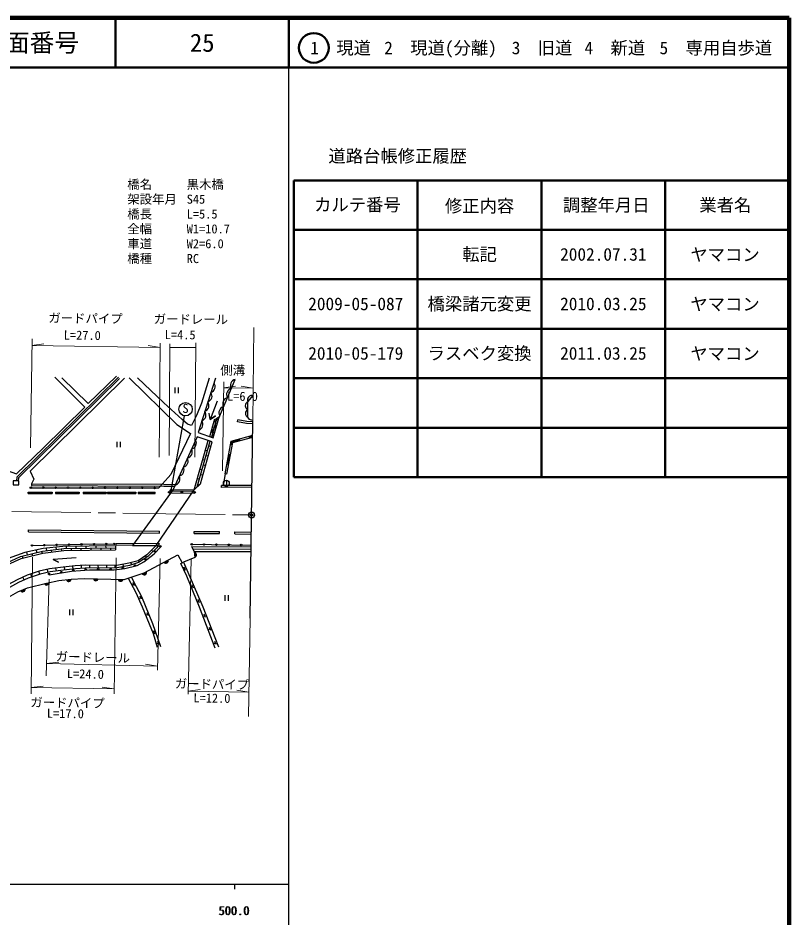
# Model space of a CAD drawing. Units: millimetres at full size, sheet at 1:1000; details may follow other scales. Extents: x 40000 to 680000, y 20000 to 380000.
# Drawn here: x 524282 to 680000, y 198357 to 380000 of the extents above; entities that cross this region are included whole.
import ezdxf
from ezdxf.enums import TextEntityAlignment as Align

# ---------------------------------------------------------------- set-up
doc = ezdxf.new("R2010")
doc.units = ezdxf.units.MM
doc.header["$LTSCALE"] = 1000
doc.header["$PDMODE"] = 32
doc.header["$PDSIZE"] = 500
doc.linetypes.add('CHAIN', pattern=[18.5, 12, -1.5, 3.5, -1.5])
for name, color, linetype, lineweight in [('M-BGD', 7, 'Continuous', 25), ('M-BGD-EXST', 7, 'Continuous', 25), ('M-BMK', 2, 'CHAIN', 13), ('M-BMK-OTRS', 5, 'Continuous', 25), ('M-BMK-SRVR', 3, 'Continuous', 25), ('M-STR-HTXT', 7, 'Continuous', 13), ('M-STR-STR1', 1, 'Continuous', 25), ('M-TTL', 2, 'Continuous', 140), ('M-TTL-BAND', 7, 'Continuous', 25), ('M-TTL-FRAM', 2, 'Continuous', 50), ('M-TTL-LINE', 7, 'Continuous', 50)]:
    doc.layers.add(name, color=color, linetype=linetype, lineweight=lineweight)
doc.layers.add('M-OTRS', color=6, linetype='Continuous')
doc.layers.add('M-TTL-TXT', color=7, linetype='Continuous')
doc.styles.add('ＭＳ ゴシック', font='')
doc.styles.get('ＭＳ ゴシック').set_extended_font_data('MS Gothic')

msp = doc.modelspace()

# ---------------------------------------------------------------- hatches: boundary and pattern name
at = {"layer": 'M-BGD'}
for points in [[(569118, 294617), (569027, 294951), (567369, 294497), (567238, 293794), (567578, 293730), (567670, 294220)], [(571679, 295317), (571684, 295678), (570956, 295479), (571047, 295144)], [(567212, 291764), (566872, 291827), (566506, 289861), (566846, 289798)], [(559987, 271021), (559859, 272004, -0.82183)], [(553761, 270035), (554634, 270504, -0.82183)], [(549320, 267752), (550262, 268060, -0.82183)], [(529593, 265722), (530553, 265966, -0.82183)], [(534046, 266490), (535031, 266595, -0.82183)], [(539509, 266727), (540500, 266703, -0.82183)], [(544508, 266607), (545498, 266583, -0.82183)], [(524814, 264287), (525730, 264663, -0.82183)]]:
    msp.add_hatch(color=256, dxfattribs=at).paths.add_polyline_path(points)
at = {"layer": 'M-BGD-EXST'}
msp.add_hatch(color=256, dxfattribs=at).paths.add_polyline_path([(555447, 284637, -1), (555008, 284398, -0.41421), (555108, 284737, -0.41421)])

# ---------------------------------------------------------------- linework, layer by layer
at = {"layer": 'M-BGD'}
for p, q in [((564817, 299148), (568115, 306978)), ((555987, 305347), (555987, 304229)), ((556653, 305347), (556653, 304229)), ((564369, 298916), (563363, 295307)), ((564518, 298097), (564169, 298197)), ((568627, 298396), (568698, 298793)), ((563900, 297234), (563537, 297337)), ((563971, 296174), (563631, 296270)), ((544272, 294374), (544272, 293256)), ((544939, 294374), (544939, 293256)), ((559850, 284687), (562671, 294642)), ((560481, 285298), (563086, 294511)), ((560481, 285298), (563086, 294511)), ((569118, 294617), (569027, 294951)), ((571047, 295144), (570956, 295479)), ((562122, 292705), (562542, 292586)), ((562814, 293549), (563220, 293434)), ((567578, 293730), (567238, 293794)), ((561577, 290781), (561998, 290662)), ((562270, 291624), (562681, 291508)), ((567212, 291764), (566872, 291827)), ((561032, 288857), (561454, 288737)), ((561726, 289700), (562141, 289582)), ((566846, 289798), (566506, 289861)), ((561181, 287775), (561601, 287656)), ((566140, 287895), (565740, 285531)), ((566480, 287832), (566140, 287895)), ((526980, 285885), (526979, 285509)), ((560486, 286932), (560909, 286813)), ((560637, 285851), (560958, 285760)), ((571540, 285569), (565403, 285529)), ((565405, 285159), (565403, 285529)), ((571535, 285199), (565405, 285159)), ((566360, 286592), (566360, 285392)), ((526336, 284190), (531170, 284188)), ((526336, 283905), (526336, 284190)), ((526336, 283905), (531170, 283904)), ((526873, 285094), (552703, 285047)), ((531170, 284188), (531170, 283904)), ((531889, 284188), (531889, 283904)), ((531889, 284188), (536650, 284187)), ((531889, 283904), (536650, 283903)), ((536650, 284187), (536650, 283903)), ((537430, 284187), (537430, 283902)), ((537430, 284187), (542117, 284185)), ((537430, 283902), (542117, 283901)), ((542117, 284185), (542117, 283901)), ((542364, 284185), (542364, 283901)), ((542364, 284185), (548077, 284184)), ((542364, 283901), (548077, 283899)), ((548077, 284184), (548077, 283899)), ((548566, 284183), (548566, 283899)), ((548566, 284183), (552002, 284182)), ((548566, 283899), (552001, 283898)), ((552001, 283898), (552002, 284182)), ((554795, 284036), (559958, 284026)), ((526432, 276199), (526437, 276599)), ((526432, 276199), (552875, 275908)), ((526437, 276599), (552880, 276308)), ((552875, 275908), (552880, 276308)), ((559880, 275869), (559881, 276269)), ((559881, 276269), (564998, 276258)), ((564997, 275858), (564998, 276258)), ((568048, 275782), (568053, 276182)), ((568053, 276182), (571405, 276135)), ((559880, 275869), (564997, 275858)), ((568048, 275782), (571399, 275735)), ((527939, 272496), (528063, 271985)), ((529957, 272864), (530022, 272372)), ((531014, 272504), (531069, 272085)), ((531948, 273062), (532005, 272635)), ((532996, 272766), (533052, 272348)), ((533988, 273208), (533992, 272840)), ((534992, 272849), (534996, 272427)), ((535988, 273238), (535992, 272859)), ((536992, 272868), (536996, 272446)), ((537988, 273267), (537992, 272877)), ((538992, 272887), (538996, 272465)), ((539988, 273297), (539992, 272896)), ((540992, 272905), (540995, 272483)), ((541988, 273326), (541991, 272915)), ((542991, 272924), (542995, 272502)), ((543987, 273356), (543995, 272511)), ((551508, 272176), (551229, 272472)), ((552189, 273408), (552677, 273405)), ((552189, 273408), (552677, 273405)), ((559338, 273193), (571363, 273161)), ((559338, 273193), (559831, 272222)), ((559361, 273665), (571367, 273493)), ((525148, 271276), (525248, 270866)), ((525984, 272069), (526120, 271513)), ((527091, 271749), (527191, 271338)), ((529035, 272221), (529134, 271811)), ((550241, 271048), (550028, 271363)), ((559831, 272222), (571349, 272191)), ((532038, 268268), (531956, 268872)), ((533724, 268488), (533664, 269094)), ((535416, 268655), (535355, 269262)), ((537111, 268772), (537076, 269381)), ((538810, 268831), (538801, 269424)), ((540510, 268857), (540501, 269419)), ((542209, 268882), (542201, 269415)), ((543909, 268908), (543902, 269411)), ((545589, 269144), (545502, 269632)), ((547246, 269507), (547101, 269952)), ((548832, 270097), (548638, 270384)), ((558121, 268386), (557826, 269021)), ((527093, 267071), (526904, 267650)), ((528709, 267599), (528520, 268178)), ((530361, 267998), (530219, 268591)), ((557974, 268703), (557741, 268595)), ((525512, 266453), (525264, 267010)), ((547639, 265558), (547306, 265410)), ((547780, 265238), (547497, 265878)), ((559707, 264816), (559425, 265457)), ((559566, 265137), (559280, 265011)), ((566076, 263386), (566076, 262268)), ((566743, 263386), (566743, 262268)), ((549073, 262866), (548639, 262663)), ((549221, 262548), (548926, 263183)), ((560790, 262163), (560518, 262057)), ((560917, 261837), (560663, 262489)), ((534664, 260480), (534664, 259362)), ((535331, 260480), (535331, 259362)), ((550652, 259183), (550392, 259833)), ((550522, 259508), (550067, 259326)), ((562015, 259219), (561692, 259081)), ((562153, 258898), (561877, 259541)), ((551933, 255492), (551712, 256156)), ((563083, 256558), (562708, 256409)), ((563212, 256232), (562954, 256883)), ((551822, 255824), (551527, 255726)), ((552627, 253696), (552184, 253541)), ((552743, 253366), (552511, 254027)), ((564181, 253711), (563794, 253556)), ((564310, 253386), (564051, 254036))]:
    msp.add_line(p, q, dxfattribs=at)
for points in [[(487880, 307738), (505291, 298327), (514901, 292876), (520929, 288964), (523956, 287890), (529355, 293067), (537775, 301362), (531698, 307431)], [(544561, 307437), (524018, 287235), (524001, 286469)], [(544804, 307191), (524361, 287087), (524347, 286469)], [(545767, 307224), (526737, 288412), (527460, 286809), (526980, 285885)], [(544162, 307632), (538463, 302084), (533114, 307284)], [(546735, 307273), (556347, 297840), (559134, 296063), (555175, 287740), (553445, 285907), (552703, 285047)], [(562883, 307232), (561339, 302153), (560341, 299653), (559292, 297646), (558538, 297963), (557459, 298883), (553746, 302260), (548451, 307284)], [(564175, 307199), (560659, 296267), (563691, 295191), (564817, 299148)], [(571726, 298686), (571051, 298898), (570710, 299325), (570685, 302451), (571780, 303731)], [(564500, 302573), (563095, 298859), (564143, 299615), (563095, 298859), (562924, 300151)], [(562995, 295438), (564016, 299016), (564722, 298816)], [(571717, 298012), (570464, 298066), (568627, 298396)], [(571723, 298415), (570508, 298468), (568698, 298793)], [(559850, 284687), (561112, 285909), (563487, 294385), (560455, 295341), (555601, 284705)], [(566140, 287895), (567369, 294497), (571684, 295678)], [(566480, 287832), (567670, 294220), (571679, 295317)], [(526979, 285509), (553726, 285439), (555915, 285393)], [(526980, 285885), (553731, 285815), (556084, 285765)], [(543987, 273356), (533319, 273198), (529343, 272803), (525661, 271999), (522306, 270772), (519992, 269558), (517695, 268038), (514663, 265880), (512407, 264131), (504555, 253817)], [(505501, 254107), (512872, 263744), (517368, 267186), (521306, 269596), (524800, 271192), (529222, 272266), (533521, 272836), (543991, 272934)], [(505501, 254107), (512872, 263744), (517368, 267186), (521306, 269596), (524800, 271192), (529222, 272266), (533521, 272836), (543991, 272934)], [(505837, 253850), (513173, 263443), (517607, 266837), (521505, 269222), (524938, 270791), (529299, 271851), (533550, 272414), (543995, 272511)], [(552189, 273408), (551836, 273074), (550316, 271566), (548574, 270339), (546695, 269845), (544252, 269410), (537854, 269426), (535826, 269308), (533378, 269066), (530643, 268692), (528590, 268201), (526146, 267402), (524105, 266494), (522221, 265479), (520852, 264548), (519487, 263521), (518283, 262435), (512138, 254106)], [(552677, 273405), (552291, 272915), (550496, 271220), (548621, 269955), (546797, 269360), (544296, 268914), (537876, 268817), (535874, 268701), (533449, 268460), (530755, 268093), (528756, 267614), (526365, 266832), (524373, 265947), (522538, 264958), (521206, 264053), (519875, 263051), (518737, 262024), (512628, 253745)], [(527112, 273431), (537192, 273670), (543736, 273750)], [(530559, 267519), (535066, 268206), (538703, 268481), (543727, 268481), (545863, 268749), (548345, 269352), (549719, 270102), (551773, 271726), (553126, 273142)], [(547423, 273435), (544101, 273491), (544101, 273836), (547748, 273883)], [(552494, 273856), (552809, 273854), (552677, 273405)], [(559584, 272707), (566704, 272722), (571355, 272656)], [(515096, 253726), (520508, 261574), (522356, 262997), (524252, 264056), (526202, 264857), (530023, 265831), (532543, 266330), (535031, 266595), (537659, 266772), (545728, 266577), (549794, 267908), (556540, 271527), (557468, 269931)], [(536000, 270898), (531380, 270623), (532451, 270042), (531380, 270623)], [(559831, 272222), (559987, 271021), (557739, 270047)], [(564129, 252677), (560969, 260981), (558358, 267208), (557198, 269815), (557739, 270047)], [(557739, 270047), (561586, 261042), (564059, 254833), (564771, 252924)], [(553139, 252927), (551513, 257624), (549321, 263023), (547693, 266088), (547208, 267061)], [(546561, 266850), (548065, 263942), (549374, 261023), (550787, 257563), (551572, 255614), (552375, 252893)]]:
    msp.add_lwpolyline(points, dxfattribs=at)
msp.add_lwpolyline([(523282, 285678), (524470, 285678), (524470, 286469), (523282, 286469)], close=True, dxfattribs=at)
for centre, radius in [((526873, 285094), 150), ((529373, 285090), 150), ((531873, 285085), 150), ((534373, 285080), 150), ((536873, 285076), 150), ((539373, 285071), 150), ((541873, 285067), 150), ((544373, 285062), 150), ((546873, 285057), 150), ((549373, 285053), 150), ((551873, 285048), 150), ((566360, 285992), 600), ((554796, 284186), 150), ((557377, 284181), 150), ((559958, 284176), 150), ((527112, 273431), 150), ((529611, 273490), 150), ((532110, 273550), 150), ((534609, 273609), 150), ((537109, 273668), 150), ((539609, 273699), 150), ((542108, 273730), 150), ((543736, 273750), 150), ((553017, 273246), 150), ((559361, 273665), 150), ((561861, 273629), 150), ((564361, 273593), 150), ((566860, 273558), 150), ((569360, 273522), 150), ((550077, 270576), 150), ((551994, 272175), 150), ((545460, 268850), 150), ((547897, 269397), 150), ((530536, 267667), 150), ((533008, 268044), 150), ((535483, 268388), 150), ((537976, 268576), 150), ((540474, 268631), 150), ((542974, 268631), 150)]:
    msp.add_circle(centre, radius, dxfattribs=at)
for centre, radius, start, end in [((568448, 305753), 1270, 105.18381, 209.12191), ((562818, 305535), 1270, 290.20091, 34.139), ((562205, 303631), 1270, 290.20091, 34.139), ((567671, 303910), 1270, 105.18381, 209.12191), ((571591, 302784), 965, 78.71472, 200.21386), ((561593, 301727), 1270, 290.20091, 34.139), ((566895, 302067), 1270, 105.18381, 209.12191), ((571053, 301672), 861, 115.30785, 245.58168), ((560981, 299823), 1270, 290.20091, 34.139), ((566118, 300223), 1270, 105.18381, 209.12191), ((571066, 300109), 861, 115.30785, 245.58168), ((560368, 297919), 1270, 290.20091, 34.139), ((565346, 298149), 1270, 112.15851, 216.0966), ((564799, 296225), 1270, 112.15851, 216.0966), ((559041, 294127), 1270, 283.49817, 27.43627), ((558211, 292308), 1270, 283.49817, 27.43627), ((557380, 290488), 1270, 283.49817, 27.43627), ((556550, 288669), 1270, 283.49817, 27.43627), ((555719, 286849), 1270, 283.49817, 27.43627), ((559826, 271500), 505, 288.56322, 86.22141), ((554151, 270356), 505, 219.38525, 17.04344), ((549761, 267999), 505, 209.28875, 6.94694), ((530048, 265939), 505, 205.47382, 3.13201), ((534528, 266640), 505, 197.24657, 354.90476), ((540007, 266813), 505, 189.78565, 347.44384), ((545006, 266692), 505, 189.78565, 347.44384), ((525235, 264566), 505, 213.50032, 11.15851)]:
    msp.add_arc(centre, radius, start, end, dxfattribs=at)
at = {"layer": 'M-BGD-EXST'}
msp.add_line((555227, 284518), (557884, 299631), dxfattribs=at)
for centre, radius in [((558117, 300960), 1350), ((555227, 284518), 250)]:
    msp.add_circle(centre, radius, dxfattribs=at)
at = {"layer": 'M-BMK'}
msp.add_lwpolyline([(287587, 284836), (305190, 284484), (320269, 284186), (339938, 283989), (358183, 283677), (371711, 283327), (419960, 282400), (437438, 281957), (458566, 281534), (471549, 281238), (504515, 280575), (526986, 280232), (554111, 279850), (571454, 279581)], dxfattribs=at)
at = {"layer": 'M-BMK-OTRS'}
msp.add_line((571157, 258768), (571724, 298479), dxfattribs=at)
at = {"layer": 'M-BMK-SRVR'}
msp.add_circle((571454, 279581), 600, dxfattribs=at)
at = {"layer": 'M-OTRS'}
msp.add_point((571454, 279581), dxfattribs=at)
at = {"layer": 'M-STR-HTXT'}
for p, q in [((571724, 298479), (571927, 317467)), ((526806, 293184), (527119, 315172)), ((552814, 291264), (552977, 314331)), ((560024, 291274), (560212, 314377)), ((527100, 313825), (529535, 314132)), ((552970, 313457), (527100, 313825)), ((552970, 313457), (550544, 313834)), ((554959, 314133), (554786, 291582)), ((554954, 313449), (560204, 313406)), ((565823, 306500), (565556, 288495)), ((565805, 305283), (568240, 305599)), ((565805, 305283), (571796, 305219)), ((571796, 305219), (569369, 305587)), ((527237, 271063), (526946, 243459)), ((543686, 243452), (544097, 270950)), ((552426, 248215), (552976, 270803)), ((558620, 243388), (559227, 270717)), ((529984, 247093), (530610, 266645)), ((571157, 258768), (570821, 238866)), ((530064, 249594), (532502, 249877)), ((530064, 249594), (552446, 249049)), ((552446, 249049), (550024, 249450)), ((526959, 244702), (529395, 245007)), ((526959, 244702), (543701, 244452)), ((543701, 244452), (541275, 244830)), ((558634, 244022), (561070, 244323)), ((558634, 244022), (570905, 243815)), ((570905, 243815), (568480, 244198))]:
    msp.add_line(p, q, dxfattribs=at)
at = {"layer": 'M-STR-STR1'}
for p, q in [((555601, 284705), (547423, 273435)), ((552189, 273408), (559850, 284687)), ((555403, 284432), (559665, 284415)), ((555601, 284705), (559850, 284687)), ((547423, 273435), (552189, 273408)), ((547748, 273883), (552494, 273856))]:
    msp.add_line(p, q, dxfattribs=at)
at = {"layer": 'M-TTL'}
for p, q in [((680000, 380000), (40000, 380000)), ((680000, 20000), (680000, 380000))]:
    msp.add_line(p, q, dxfattribs=at)
at = {"layer": 'M-TTL-BAND'}
for p, q in [((579000, 20000), (579000, 370000)), ((40000, 205000), (579000, 205000)), ((568000, 205000), (568000, 204000))]:
    msp.add_line(p, q, dxfattribs=at)
at = {"layer": 'M-TTL-FRAM'}
for p, q in [((580000, 347197), (580000, 287197)), ((580000, 347197), (680000, 347197)), ((580000, 287197), (680000, 287197))]:
    msp.add_line(p, q, dxfattribs=at)
at = {"layer": 'M-TTL-LINE'}
for p, q in [((543997, 380000), (543997, 370000)), ((579000, 380000), (579000, 370000)), ((40000, 370000), (680000, 370000)), ((605000, 347197), (605000, 287197)), ((630000, 347197), (630000, 287197)), ((655000, 347197), (655000, 287197)), ((580000, 337197), (680000, 337197)), ((580000, 327197), (680000, 327197)), ((580000, 317197), (680000, 317197)), ((580000, 307197), (680000, 307197)), ((580000, 297197), (680000, 297197))]:
    msp.add_line(p, q, dxfattribs=at)
msp.add_circle((584031, 373958), 3000, dxfattribs=at)

# ---------------------------------------------------------------- texts
at = {"layer": 'M-BGD-EXST', "style": 'ＭＳ ゴシック'}
msp.add_text('S', height=1833, rotation=358.508, dxfattribs=at).set_placement((557462, 299668), align=Align.BOTTOM_LEFT)
at = {"layer": 'M-STR-HTXT', "style": 'ＭＳ ゴシック'}
for s, p in [('橋名', (546356, 344926)), ('黒木橋', (558356, 344926)), ('架設年月', (546356, 341926)), ('S45', (558356, 341926)), ('橋長', (546356, 338926)), ('L=5.5', (558356, 338926)), ('全幅', (546356, 335926)), ('W1=10.7', (558356, 335926)), ('車道', (546356, 332926)), ('W2=6.0', (558356, 332926)), ('橋種', (546356, 329926)), ('RC', (558356, 329926))]:
    msp.add_text(s, height=1833, dxfattribs=at).set_placement(p, align=Align.BOTTOM_LEFT)
for s, rotation, p in [('ガードパイプ', 359.186, (530392, 317964)), ('ガードレール', 359.534, (551688, 317741)), ('L=27.0', 359.186, (533506, 314491)), ('L=4.5', 359.534, (553904, 314567)), ('側溝', 359.389, (565128, 307397)), ('L=6.0', 359.389, (566486, 302137)), ('ガードレール', 358.605, (531869, 249550)), ('L=24.0', 358.605, (534121, 246101)), ('ガードパイプ', 359.034, (555935, 244068)), ('L=12.0', 359.034, (559691, 241193)), ('ガードパイプ', 359.144, (526760, 240291)), ('L=17.0', 359.144, (530094, 238068))]:
    msp.add_text(s, height=1833, rotation=rotation, dxfattribs=at).set_placement(p, align=Align.BOTTOM_LEFT)
at = {"layer": 'M-TTL-BAND', "style": 'ＭＳ ゴシック'}
for p in [(567844, 198195), (568000, 198195)]:
    msp.add_text('500.0', height=1833, dxfattribs=at).set_placement(p, align=Align.BOTTOM_CENTER)
at = {"layer": 'M-TTL-TXT', "style": 'ＭＳ ゴシック'}
for s, height, p in [('図面番号', 3666, (526622, 375000)), ('25', 3666, (561497, 375000)), ('1\u3000現道', 2566, (589448, 373958)), ('2\u3000現道(分離)', 2566, (609619, 373958)), ('3\u3000旧道', 2566, (630121, 373958)), ('4\u3000新道', 2566, (644824, 373958)), ('5\u3000専用自歩道', 2566, (665228, 373958)), ('道路台帳修正履歴', 2566, (600968, 352113)), ('カルテ番号', 2566, (592839, 342277)), ('修正内容', 2566, (617509, 342023)), ('調整年月日', 2566, (643089, 342197)), ('業者名', 2566, (667134, 342197)), ('転記', 2566, (617500, 332245)), ('2002.07.31', 2566, (642500, 332245)), ('ヤマコン', 2566, (667077, 332189)), ('2009-05-087', 2566, (592500, 322245)), ('橋梁諸元変更', 2566, (617500, 322245)), ('2010.03.25', 2566, (642500, 322245)), ('ヤマコン', 2566, (667077, 322189)), ('2010-05-179', 2566, (592500, 312245)), ('ラスベク変換', 2566, (617500, 312245)), ('2011.03.25', 2566, (642500, 312245)), ('ヤマコン', 2566, (667077, 312189))]:
    msp.add_text(s, height=height, dxfattribs=at).set_placement(p, align=Align.MIDDLE_CENTER)

doc.saveas('drawing.dxf')
